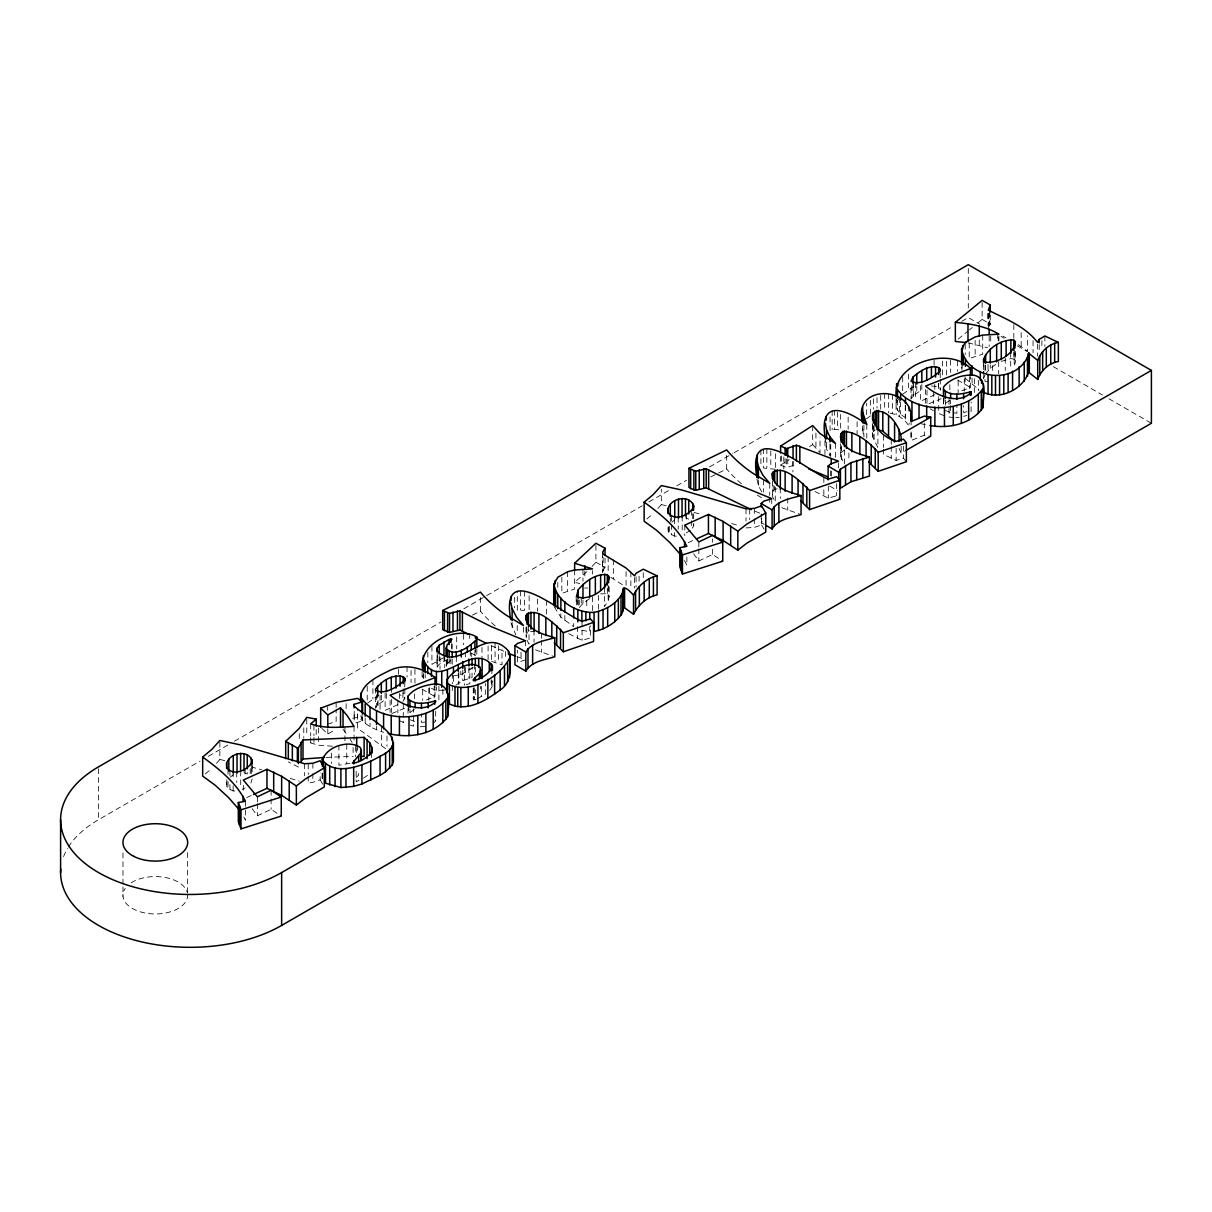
<?xml version="1.0" encoding="UTF-8"?>
<svg xmlns="http://www.w3.org/2000/svg" width="1212" height="1212" viewBox="0 0 1212 1212"><rect width="100%" height="100%" fill="white"/><g stroke="black" fill="none" stroke-linecap="round" stroke-linejoin="round"><path stroke-width="0.75" stroke-dasharray="5 3.75" d="M863.232 434.063L862.702 426.306M402.929 701.43L404.853 697.4L400.096 694.87M602.682 552.096L602.561 572.382L602.531 556.596M896.592 399.233C894.138 408.308 900.319 416.064 908.727 419.049M433.866 722.837L435.608 720.913L434.76 719.913M971.07 411.777L971.176 402.081M423.412 674.72L423.049 677.69L423.049 674.22M826.069 437.335L825.357 442.41L826.569 449.152L829.947 455.863L829.947 443.743M844.37 450.076L844.37 463.923L840.461 455.939L841.098 445.698M604.394 587.562L604.394 606.621L608.136 601.243L609.197 596.577L609.197 584.457M1015.429 351.328L1015.429 361.721L1014.247 366.236L1014.247 348.92M322.589 773.074L322.407 780.164L322.589 776.528M961.586 368.236L962.661 364.676M489.709 690.446L492.436 685.947L492.193 680.886M877.912 430.275L877.912 447.592L872.837 437.138L873.382 426.488M446.304 665.994L446.304 659.07L446.41 667.706L447.046 658.934M984.932 375.265L983.553 378.462L983.553 371.539M896.592 402.702L898.759 398.551M526.205 637.376L526.069 634.482L528.447 631.634L534.098 631.467M777.195 488.784L774.695 489.451L772.332 492.314L772.529 496.647L775.256 501.874L775.256 482.815M988.159 327.861L990.265 324.013L990.265 315.362M250.884 783.073L252.141 778.952M692.34 528.19L693.718 525.811L693.718 520.615M602.682 571.14L605.015 567.261L605.015 556.869M386.386 693.522L386.386 698.718L377.614 705.187L375.508 708.278L375.584 690.34M921.847 384.386L921.847 389.582L913.06 396.036L910.969 399.127L911.03 384.659M447.864 659.086L439.183 664.327L436.926 667.403L436.926 655.283M841.098 452.621L844.416 450.031M579.351 607.591L582.972 603.394L589.699 598.561M985.629 373.675L990.28 368.296L996.658 363.721M216.463 763.302L219.857 759.5L219.857 740.456M657.919 508.419L661.328 504.631L661.328 489.042M592.123 566.368L595.91 562.292L595.91 543.234M447.046 664.131L451.879 659.04M475.998 699.415L473.362 699.809L473.256 698.657L475.331 696.582L475.331 687.931M298.394 767.075L288.32 761.924M873.382 431.684L875.2 429.987M356.237 777.362L358.646 775.135L358.646 769.938M764.302 524.387L761.197 522.569L763.863 520.221M332.482 746.274L318.65 745.228L310.696 742.956L313.453 740.562M586.956 571.625L574.639 582.275L579.73 583.563M205.313 773.892L211.933 768.363M646.784 519.024L653.404 513.479M958.177 339.118L968.04 331.012M969.448 329.846L972.266 327.528M977.902 322.892L982.129 319.407L982.129 300.364M378.856 695.082L367.221 703.354L367.221 684.31M902.682 394.218L915.787 384.992M230.325 777.104L233.28 774.756M671.781 522.236L674.751 519.872M870.474 415.867L866.671 418.731L866.671 403.142M690.385 530.311L683.659 534.507M414.383 709.414L410.232 712.338L410.232 708.868M949.829 400.278L945.693 403.202L945.693 399.733M363.479 778.119L367.539 775.407M455.863 685.174L462.787 680.614L472.059 677.553L472.059 667.161M477.331 698.748L485.648 693.9L485.648 683.507M443.334 657.783L431.927 664.343L431.927 645.284M780.589 456.485L780.589 465.135L789.254 459.636M809.571 446.622L812.691 444.622L812.691 427.306M452.697 675.917L460.757 674.736L474.089 666.994M899.062 448.44L901.183 453.243L904.349 451.379M68.402 847.006A129.472 74.75 0 0 1 98.52 819.706L200.071 761.075M208.267 756.349L227.917 744.986M234.477 741.214L440.865 622.059M463.787 608.818L485.088 596.516M486.724 595.577L642.33 505.737M648.89 501.95L670.175 489.663M676.735 485.876L686.553 480.21M709.49 466.968L732.427 453.727M734.063 452.773L953.556 326.058M961.737 321.331L968.297 317.544L979.735 324.149M321.847 728.382L327.801 733.987L334.164 730.427M934.8 394.733L920.575 401.217L920.575 382.159M397.778 704.687L385.113 710.353L385.113 693.037M780.589 465.135L786.649 467.65L796.39 464.302M359.1 780.316L356.176 781.77L356.176 769.65M710.687 476.922L717.08 473.74M718.671 472.953L726.67 468.983L726.67 451.667M472.422 615.12L480.406 611.166L480.406 593.835M242.188 789.391L245.112 787.982M693.582 553.748L698.839 560.974L712.58 554.429L722.731 561.201M252.126 808.631L257.368 815.843L271.109 809.313L281.26 816.07M688.158 542.688L693.219 540.385M246.687 797.557L251.763 795.269M574.655 569.988L574.655 589.032L561.853 593.35L561.853 576.033M982.72 335.103L982.72 354.162L969.236 358.525L969.236 341.208M525.493 659.828L517.615 662.388L517.615 650.268M840.658 414.413L840.658 430.002L834.613 429.29L830.053 430.533L830.053 413.216M929.013 403.687L941.163 398.733M391.824 713.535L407.429 707.172M911.06 432.942L911.106 440.501L924.317 435.184L929.134 435.926M961.843 390.794L970.464 387.507L970.448 376.644M426.397 699.945L435.002 696.658L435.002 685.78M1001.279 361.388L1010.869 358.6L1013.808 359.055L1015.429 361.721M746.016 527.902L754.334 527.432L761.606 524.947L761.606 514.555M308.227 776.195L308.227 783.134L312.863 782.316L320.15 779.816L320.15 772.892M963.798 416.383L966.737 415.398M327.664 724.155L336.148 721.488L336.148 709.353M883.487 449.167L883.487 454.364L896.138 460.439L903.44 458.197L906.379 461.742M466.302 684.689L469.847 683.598L469.847 668.009M355.798 722.882L362.555 720.837L362.555 717.368M815.009 491.542L828.311 498.147L836.644 495.753L839.84 499.253M568.746 633.709L582.048 640.33L590.38 637.921L590.38 625.801M966.934 411.686L963.646 412.61L963.646 405.687M349.92 763.257L338.905 765.272L338.905 746.228M444.577 690.143L436.426 690.355L431.442 688.386M600.622 593.865L607.318 593.744L609.197 596.577M352.662 718.216L357.585 717.443L362.555 720.837M424.821 722.064L421.443 722.382L421.443 713.716M775.392 469.317L763.545 468.029L763.545 448.97M524.538 591.304L524.538 610.348L517.297 610.197L517.297 591.153M931.422 385.946L938.664 386.658L940.315 388.264L940.224 390.143L940.315 379.598M325.998 757.409L353.086 756.364M955.707 417.595L959.146 417.443M420.246 726.73L425.412 726.503M584.548 588.062L587.729 588.017M668.054 527.599L668.282 531.78L669.478 533.477L674.599 536.113L678.205 536.204M226.599 782.467L226.826 786.664L228.007 788.361L233.128 790.997L236.734 791.088M945.36 410.504L950.617 412.55L956.904 413.231L956.904 404.581M953.995 417.67L949.057 416.989L949.057 397.93M491.587 661.479L501.995 664.767L501.995 649.178M988.007 381.871L984.977 381.28L984.977 377.811M967.994 342.814L987.507 347.753M889.926 413.14C897.88 414.443 905.167 419.382 909.106 426.442L909.106 422.973M661.328 504.631L666.418 505.722M219.857 759.5L224.947 760.606M920.575 423.579L926.68 425.048M581.881 630.301L589.744 631.664L589.744 626.468M694.143 512.449L701.248 514.403M410.217 725.2L413.61 726.124L413.61 708.808M250.899 766.832L261.565 769.771M731.669 523.508L738.85 525.705M290.213 778.377L299.167 781.134M781.77 507.692L801.056 514.63M535.507 649.859L553.142 656.253M360.721 715.807C363.494 725.746 374.978 729.079 383.583 732.351M471.044 652.995L476.861 656.192M759.742 513.146L752.879 510.343M516.918 656.601L523.781 659.177M409.914 719.655L415.155 721.701M943.966 415.595L938.724 413.489L938.724 394.43M399.218 720.519L406.762 724.034M685.492 517.797L688.749 519.13M244.021 772.68L247.278 773.998L247.278 770.544M491.178 645.663L506.631 652.51M595.91 562.292L605.015 567.261M982.129 319.407L990.265 324.013M957.541 379.977L970.464 387.507M422.094 689.113L435.002 696.658M1002.778 336.118L1005.93 337.754M610.757 577.336L624.665 586.169M1000.991 336.421L1004.263 338.315M1017.338 345.859L1027.155 351.525M1053.304 366.63L1102.359 394.945M1108.889 398.718L1151.4 423.261M829.644 485.997L837.204 490.496M930.165 408.717L933.316 410.671M1018.231 344.647L1027.594 351.298L1027.594 335.709M757.258 495.072L761.939 497.996M554.293 606.97L560.868 617.241L573.715 626.634L573.715 621.438M965.403 378.508L978.948 389.613M385.628 748.668L357.434 728.17L357.434 709.126M812.691 444.622L820.024 452.637L820.024 437.047M343.026 729.306L347.268 734.79M492.193 684.356L491.148 682.917L491.148 675.993M350.177 739.35L352.101 742.395M761.606 524.947L764.923 530.644M320.15 779.816L322.634 784.103M526.962 640.133L529.008 644.042L529.008 630.179M756.939 479.134L758.394 485.497L762.03 492.648M511.055 622.907L515.782 634.815M684.538 560.52L686.871 565.368L686.871 556.702M243.854 817.009L245.415 820.236L245.415 801.193M480.149 686.28L480.8 688.825M693.612 524.084L693.718 525.811M1044.88 335.982L1044.88 346.374M1041.881 340.648L1041.881 349.298M1039.214 344.587L1039.214 353.253M1037.578 344.117L1037.578 356.237M1033.063 340.693L1033.063 352.813M1021.171 332.633L1021.171 346.496M1014.974 353.237L1014.974 360.161M1013.823 324.558L1013.823 338.421M1013.808 352.131L1013.808 359.055M1010.687 352.374L1010.687 367.963M1005.248 358.297L1005.248 370.417M998.915 335.891L998.915 341.087M998.673 361.646L998.673 373.766M998.264 337.178L998.264 340.633M997.703 333.315L997.703 340.239M992.673 365.524L992.673 372.448M990.719 335.936L990.719 344.602M990.28 364.827L990.28 368.296M989.856 311.408L989.856 326.998M989.25 312.847L989.25 324.967M989.159 336.163L989.159 346.556M988.31 313.62L988.31 325.74M988.159 313.999L988.159 326.119M988.007 364.554L988.007 373.22M987.931 313.393L987.931 322.044M985.629 365.009L985.629 371.948M984.977 365.691L984.977 370.887M983.826 361.07L983.826 369.721M983.826 371.463L983.826 378.386M983.553 364.615L983.553 369.811M979.266 339.905L979.266 345.102M978.342 380.265L978.342 390.658M975.145 340.39L975.145 355.98M974.357 378.735L974.357 394.324M972.069 377.992L972.069 384.931M969.661 376.584L969.661 388.704M968.297 268.458L968.297 308.106M965.207 344.117L965.207 354.51M965.055 376.796L965.055 383.734M964.252 379.023L964.252 391.143M961.98 366.933L961.98 370.402M958.147 380.856L958.147 392.976M957.541 360.918L957.541 371.311M950.617 400.43L950.617 403.899M950.617 405.626L950.617 412.55M950.39 360.267L950.39 372.387M949.829 384.689L949.829 391.612M946.496 361.297L946.496 375.159M945.36 400.112L945.36 405.308M943.966 396.536L943.966 405.202M943.542 399.096L943.542 404.293M943.421 398.142L943.421 405.066M942.481 361.07L942.481 374.917M940.224 372.811L940.224 378.008M938.664 383.204L938.664 386.658M938.376 383.628L938.376 390.567M934.8 384.34L934.8 389.537M934.088 360.252L934.088 365.448M933.316 391.612L933.316 403.748M926.998 390.143L927.013 403.293M925.544 389.507L925.544 403.369M924.317 423.064L924.317 435.184M916.772 385.931L916.772 392.855M915.514 382.916L915.514 400.248M913.515 382.674L913.515 398.263M913.06 385.643L913.06 396.036M911.848 385.492L911.848 397.612M911.106 421.458L911.106 424.927M911.106 431.851L911.106 440.501M908.364 374.114L908.364 389.703M905.485 405.308L905.485 417.428M905.258 405.399L905.258 420.988M903.44 446.077L903.44 458.197M902.682 376.902L902.682 392.491M901.183 446.319L901.183 453.243M900.622 401.899L900.622 414.019M899.516 397.536L899.516 416.595M898.759 381.235L898.759 388.158M897.531 400.051L897.531 410.429M896.092 395.839L896.092 414.898M896.138 448.319L896.138 460.439M892.471 394.612L892.471 413.656M891.259 439.486L891.259 444.683M891.259 446.425L891.259 458.545M888.654 393.839L888.654 412.883M884.654 393.521L884.654 409.111M883.487 435.32L883.487 447.44M880.7 395.4L880.7 409.247M877.018 397.718L877.018 408.111M874.11 425.306L874.11 440.895M873.61 398.778L873.61 409.171M872.837 425.003L872.837 437.138M872.595 423.67L872.595 434.063M870.474 400.278L870.474 414.14M866.807 424.458L866.807 438.305M863.914 424.957L863.914 437.077M862.55 425.836L862.55 431.033M857.096 421.7L857.096 433.82M848.9 453.015L848.9 459.954M848.142 417.079L848.142 429.2M841.552 445.849L841.552 459.696M840.461 443.804L840.461 455.939M838.431 462.954L838.431 468.15M837.462 412.08L837.462 429.412M836.644 483.618L836.644 495.753M835.507 443.486L835.507 457.348M834.613 410.247L834.613 429.29M832.159 410.626L832.159 429.669M831.22 471.12L831.22 476.316M830.72 444.471L830.72 456.591M830.781 470.801L830.781 475.998M828.311 486.027L828.311 498.147M826.569 442.228L826.569 449.152M824.948 440.835L824.948 454.682M823.842 477.513L823.842 482.709M823.842 489.648L823.842 496.572M815.934 433.108L815.934 448.698M793.057 461.378L793.057 464.847M792.89 461.605L792.89 471.983M787.755 458.863L787.755 467.529M787.755 498.102L787.755 510.222M786.649 459L786.649 467.65M785.088 458.636L785.088 467.302M783.8 456.894L783.8 469.029M781.452 455.985L781.452 464.65M780.27 487.997L780.27 498.39M775.392 453.727L775.392 467.574M774.695 485.997L774.695 489.451M773.195 485.497L773.195 490.693M772.529 481.058L772.529 494.92M771.741 498.602L771.741 503.798M770.802 450.849L770.802 468.18M769.726 483.33L769.726 495.466M769.726 497.193L769.726 502.389M766.848 448.698L766.848 467.741M763.484 479.922L763.484 492.057M761.197 513.903L761.197 522.569M760.909 449.955L760.909 467.287M758.394 480.3L758.394 485.497M754.334 508.373L754.334 517.039M754.334 518.766L754.334 527.432M749.698 509.207L749.698 519.6M746.016 508.843L746.016 520.978M712.58 538.84L712.58 542.309M712.58 549.233L712.58 554.429M698.839 541.915L698.839 547.112M698.839 548.854L698.839 560.974M693.718 513.676L693.612 518.887M692.749 513.736L692.749 518.918M691.658 510.328L691.658 518.994M691.658 520.721L691.658 529.386M686.583 514.055L686.583 520.993M684.765 525.16L684.765 535.553M682.189 516.16L682.189 533.477M678.205 517.16L678.205 529.28M674.599 518.797L674.599 523.993M674.599 532.644L674.599 536.113M671.387 515.873L671.387 522.796M671.387 524.538L671.387 534.931M670.312 518.206L670.312 521.675M669.478 526.553L669.478 533.477M668.282 526.584L668.282 531.78M643.254 572.655L643.254 579.594M639.088 576.215L639.088 583.139M636.073 576.76L636.073 587.153M634.527 577.563L634.527 587.956M630.846 572.003L630.846 589.32M626.074 571.503L626.074 587.093M613.348 559.717L613.348 578.76M608.621 586.275L608.621 594.94M608.166 556.869L608.166 572.458M608.136 585.654L608.136 601.243M607.318 588.547L607.318 593.744M603.137 557.565L603.137 573.155M598.577 595.456L598.577 609.318M592.592 596.774L592.592 610.636M592.516 570.625L592.516 574.094M586.744 600.682L586.744 609.348M584.835 570.988L584.835 577.912M582.957 569.034L582.957 581.169M582.972 599.925L582.972 603.394M582.048 621.271L582.048 640.33M581.245 598.273L581.245 606.939M579.23 599.895L579.23 606.833M578.154 600.319L578.154 605.515M577.685 599.364L577.685 606.288M577.594 626.619L577.594 638.739M576.503 599.91L576.503 606.848M576.185 596.501L576.185 605.167M567.625 571.746L567.625 590.789M564.853 615.469L564.853 620.665M560.868 613.772L560.868 617.241M557.808 582.411L557.808 591.062M546.642 600.304L546.642 615.893M541.506 633.346L541.506 638.542M541.506 640.269L541.506 652.389M537.537 599.076L537.537 611.196M534.022 630.179L534.022 642.299M529.144 595.895L529.144 609.757M528.447 626.437L528.447 631.634M526.932 627.68L526.932 632.876M526.281 626.695L526.281 637.088M526.069 627.558L526.069 634.482M525.493 640.769L525.493 647.693M523.478 627.24L523.478 635.906M521.039 652.253L521.039 660.904M520.599 590.865L520.599 609.924M517.236 625.559L517.236 634.224M514.645 597.334L514.645 607.727M512.131 622.483L512.131 627.68M505.51 651.495L505.51 660.146M498.541 645.754L498.541 663.07M495.072 642.921L495.072 661.979M491.875 668.63L491.875 673.827M491.875 680.75L491.875 687.674M491.587 645.89L491.587 659.737M488.088 645.981L488.088 659.843M481.997 647.45L481.997 657.843M481.315 686.325L481.315 696.718M476.861 649.268L476.801 656.556M475.362 647.132L475.362 655.798M475.331 667.054L475.331 673.993M474.922 650.374L474.922 655.571M474.422 664.191L474.422 674.584M474.346 687.78L474.346 699.9M473.362 687.689L473.362 699.809M473.256 688.264L473.256 698.657M471.256 653.238L471.256 656.707M470.271 650.359L470.271 655.556M469.68 633.452L469.68 642.118M468.877 667.721L468.877 678.114M465.347 653.495L465.347 656.965M465.347 667.357L465.347 672.554M464.529 666.176L464.529 685.219M463.348 634.315L463.348 644.708M462.787 670.221L462.787 680.614M460.757 671.266L460.757 674.736M458.818 672.463L458.818 684.583M458.287 673.19L458.287 683.583M456.682 636.83L456.682 648.95M456.379 656.813L456.257 662.267M453.455 676.357L453.455 683.295M452.212 659.298L452.212 664.494M452.303 673.402L452.303 683.795M452.303 685.522L452.303 692.446M451.97 644.375L451.97 649.571M451.879 643.451L451.879 650.374M450.864 658.616L450.864 665.539M449.167 658.48L449.167 667.145M447.364 658.843L447.364 665.782M444.743 655.601L444.743 667.736M443.986 657.51L443.986 660.979M442.88 689.416L442.88 698.067M440.017 657.101L440.017 669.221M439.183 655.677L439.183 664.327M438.895 686.143L438.895 703.46M437.259 655.692L437.259 660.888M437.199 652.859L437.199 668.448M436.426 686.886L436.426 690.355M435.714 711.232L435.608 720.913M434.199 685.719L434.199 697.854M429.609 687.674L429.609 692.87M428.806 688.158L428.806 700.294M427.836 652.207L427.836 662.6M425.215 674.569L425.215 678.038M423.655 673.599L423.655 678.796M422.685 689.992L422.685 700.385M422.094 671.796L422.094 680.447M414.943 669.403L414.943 683.265M414.383 693.825L414.383 700.763M411.05 670.448L411.05 682.568M409.914 709.262L409.914 712.717M408.52 705.687L408.52 714.338M408.096 708.232L407.974 714.201M407.035 666.736L407.035 677.129M404.763 681.962L404.763 687.159M404.853 688.749L404.763 699.279M403.202 688.87L403.202 695.809M403.263 703.581L403.263 722.625M402.929 692.779L402.929 699.703M399.339 693.476L399.339 698.673M398.627 669.403L398.627 674.599M397.854 700.763L397.854 712.883M391.537 688.886L391.537 692.355M391.537 699.279L391.567 712.444M390.097 700.385L390.097 712.505M386.992 735.942L386.992 746.334M381.538 726.23L381.538 745.274M381.325 695.067L381.325 701.99M380.068 695.521L380.068 709.384M378.053 691.825L378.053 709.141M377.614 693.052L377.614 705.187M376.387 694.627L376.387 706.747M376.523 726.336L376.523 729.806M372.902 679.78L372.902 698.839M371.463 752.485L371.463 757.682M370.024 723.11L370.024 726.564M365.176 717.974L365.176 723.17M362.07 714.383L362.07 719.58M357.585 713.974L357.585 717.443M357.525 745.335L357.525 752.258M356.692 747.592L356.692 752.788M355.555 746.259L355.555 756.652M354.222 719.867L354.222 711.202L354.101 719.943M354.04 726.382L354.04 741.971M353.101 747.546L353.101 756.212M346.753 744.335L346.753 763.393M346.117 703.657L346.117 710.58M344.935 727.185L344.935 734.108M344.935 735.835L344.935 742.774M336.148 702.43L336.148 707.626M331.406 753.122L331.406 763.515M327.664 706.838L327.664 710.293M327.801 728.791L327.801 733.987M322.089 773.226L322.089 778.422M318.65 727.912L318.65 745.228M316.211 729.503L316.211 736.426M313.938 725.185L313.938 735.578M313.938 737.32L313.938 744.244M312.863 763.257L312.863 771.923M312.863 773.65L312.863 782.316M310.696 723.897L310.696 736.017M310.696 737.76L310.696 742.956M308.227 764.075L308.227 774.468M306.757 719.08L306.757 736.396M304.56 763.727L304.56 775.847M303.788 727.806L303.788 738.199M299.288 733.563L299.288 740.487M271.109 790.254L271.109 797.178M271.109 798.92L271.109 809.313M257.368 796.799L257.368 801.996M257.368 803.723L257.368 815.843M252.247 763.363L252.247 772.029M252.141 766.832L252.141 772.029M251.278 768.605L251.278 773.801M250.202 768.666L250.202 773.862M245.112 768.938L245.112 777.604M243.309 785.24L243.309 792.163M240.733 771.029L240.733 788.361M236.734 772.029L236.734 782.422M233.128 771.938L233.128 778.877M233.128 785.8L233.128 790.997M229.932 770.756L229.932 775.953M229.932 784.603L229.932 789.8M228.007 769.302L228.007 774.498M228.007 781.437L228.007 788.361M226.826 779.725L226.826 786.664M187.618 852.627L187.618 892.259M122.988 852.96L122.988 885.063M122.988 886.942L122.988 896.38M98.52 768.726L98.52 819.706M187.618 894.153A32.376 18.695 0 0 1 150.197 913.727A32.376 18.695 0 0 1 125.2 888.396M131.093 882.866A32.376 18.695 0 0 1 164.544 877.352A32.376 18.695 0 0 1 187.315 892.532M63.569 856.657A129.472 74.75 0 0 1 67.463 848.552M741.517 483.785A186.875 107.898 0 0 1 726.67 468.983M495.253 625.953A186.875 107.898 0 0 1 480.406 611.151"/><path stroke-width="1.5" d="M862.55 422.367C851.839 382.75 916.09 385.628 911.106 421.458L924.317 416.125L930.74 417.125L930.74 436.184L905.925 450.44M423.049 670.766C415.837 643.966 457.394 624.65 476.861 637.133L476.801 639.224C470.059 646.238 454.909 657.964 446.41 648.647L447.046 645.072L451.97 639.178L449.167 639.406L439.183 645.284L436.926 648.344L436.926 651.814M388.173 733.457C408.762 738.729 434.578 735.078 447.592 716.731C448.894 704.99 451.924 682.977 434.199 683.992C424.761 685.219 414.08 688.249 408.096 696.112L407.974 698.627C415.246 705.808 426.912 703.081 435.714 700.839L435.608 701.869C422.67 714.171 401.702 705.02 390.097 695.188L435.002 677.599C422.912 667.509 404.702 663.267 389.734 670.448C377.371 676.735 358.085 684.886 360.721 701.945M943.421 396.4L943.542 386.961C950.678 378.341 963.313 374.16 974.357 375.265C988.386 378.977 982.826 396.945 983.038 407.58C971.509 424.018 948.89 428.927 929.952 425.503M404.853 678.356L404.763 680.22C397.581 686.522 385.143 695.249 375.584 690.34L375.508 689.219C381.447 681.023 392.824 673.766 403.202 676.75L404.853 678.356L404.853 681.811M510.691 619.574C499.814 557.778 561.883 614.151 582.048 621.271L590.38 618.877L593.577 622.377L593.577 641.436L563.338 651.768L554.278 642.814M480.8 678.432L480.149 667.236C469.241 659.177 453.182 670.584 446.758 680.023L447.046 682.644L449.394 684.81L449.394 703.869C466.787 712.459 486.3 700.339 500.162 690.022C511.07 683.007 510.631 669.948 509.585 658.449C510.661 654.404 508.737 650.465 505.51 648.026C482.77 627.604 459.787 672.342 437.199 651.132L436.926 648.344M509.585 677.493L509.873 654.586M756.939 477.407C746.062 415.595 808.131 471.983 828.311 479.104L836.644 476.695L839.84 480.21L839.84 499.253L809.586 509.601L800.526 500.647M757.076 477.361L757.348 454.742M447.592 716.731L447.985 693.597M983.038 407.58L983.447 384.446M896.183 396.263C892.259 363.13 949.208 345.844 970.464 368.463L925.544 386.037C937.164 395.885 958.131 405.035 971.07 392.718L971.176 391.703C962.358 393.945 950.693 396.672 943.421 389.476M298.016 762.227L298.016 748.365L303 739.956L364.115 737.366L369.781 742.865L372.008 747.865L371.463 752.485C366.675 757.697 359.631 762.787 352.404 763.166L360.797 752.91L361.327 750.061L360.237 747.531C348.223 738.532 321.104 748.243 322.089 764.575M825.357 438.956C818.312 398.718 844.734 408.353 866.807 424.458L862.55 411.974M901.183 441.123C902.395 428.76 886.502 405.535 873.382 412.625C870.913 425.867 884.184 438.077 896.138 441.38L903.44 439.153L906.379 442.698L906.379 461.742L878.185 471.332L878.185 452.288C869.337 442.471 856.475 431.336 842.84 431.487L841.098 433.578L840.461 436.881C843.173 450.303 858.232 453.606 869.398 457.03L869.398 476.089L850.93 481.785L840.446 488.224L840.446 469.18L850.93 462.726L869.398 457.03M622.71 592.365C617.711 603.424 605.576 610.03 594.062 612.378L594.062 631.437C604.591 629.528 614.575 623.544 621.014 614.999C627.558 606.939 614.439 573.912 633.543 595.183L633.543 614.242L623.604 607.136L623.604 588.078M622.71 611.409L623.604 607.136M1027.473 376.417L1027.473 357.358L1028.534 353.071L1037.714 360.403L1037.714 379.447L1028.534 372.114C1023.034 389.643 998.536 401.551 981.871 391.234M961.586 364.782L961.586 349.192L965.207 342.39L975.145 336.921L982.72 335.103L998.915 334.164C985.871 326.18 970.357 323.695 955.359 322.392L955.359 341.451L966.191 342.617M423.049 658.631C437.85 695.294 470.665 639.663 492.193 665.297L492.436 666.888C489.148 674.008 480.785 679.129 473.362 680.765L473.256 679.614L479.361 673.478L480.8 669.781M554.202 605.667L554.035 584.017L557.808 577.215L567.625 571.746L574.655 569.988L592.516 568.898L574.639 563.232L574.639 570.155M322.089 759.379C334.724 777.528 364.827 765.105 380.053 756.303C416.307 739.153 365.918 718.216 354.222 706.005L354.101 704.354L362.555 701.778L362.555 713.898M325.513 764.151L325.513 783.194L340.89 787.542L353.677 786.406L361.933 783.952L380.053 775.347L385.598 771.786L392.264 764.999L393.415 761.757L393.415 742.698M578.154 589.926L576.503 596.455C588.274 601.652 606.864 590.153 609.197 577.533L607.318 574.685C595.971 573.382 584.972 581.487 578.154 589.926L578.154 598.592M983.553 359.419C988.053 347.799 1001.46 339.299 1013.808 340.011L1015.429 342.678C1012.717 355.464 997.203 363.342 984.977 362.221L983.553 359.419L983.553 362.873M1037.714 360.403C1040.926 351.48 1048.85 343.92 1058.364 342.42L1058.364 361.479C1048.85 362.979 1040.926 370.539 1037.714 379.447M449.394 684.81C471.301 693.931 498.723 677.69 509.585 658.449M633.543 595.183C638.133 586.002 646.829 577.927 657.101 575.867L657.101 594.91C646.829 596.986 638.133 605.046 633.543 614.242M226.599 763.424C229.629 752.334 249.581 749.046 252.247 761.636C248.233 769.893 233.31 776.862 226.826 767.605L226.599 763.424L226.599 768.62M526.069 620.635L526.069 615.438C536.446 605.121 555.596 625.059 563.338 632.725L563.338 651.768M668.054 508.54C671.084 497.45 691.052 494.163 693.718 506.752C689.704 515.024 674.766 521.978 668.282 512.721L668.054 508.54L668.054 513.736M772.332 478.452L772.332 473.256C782.694 462.939 801.844 482.891 809.586 490.557L809.586 509.601M838.719 480.997L838.719 472.347L840.446 469.18M1058.364 342.42L1044.88 335.982L1039.214 339.39L1037.578 342.39C1025.231 326.346 1005.581 318.968 988.31 310.151L990.265 304.969L982.129 300.364L955.359 322.392M574.639 563.232L595.91 543.234L605.015 548.203L602.682 552.096L603.137 554.096L626.074 568.034L634.527 575.836L636.073 573.291L643.254 569.201L657.101 575.867M360.721 696.748C376.962 723.412 429.699 723.291 447.592 697.673M896.183 387.613C912.409 414.262 965.161 414.14 983.038 388.537M525.841 671.13L525.841 652.071C531.704 642.299 544.749 640.663 554.793 637.754L554.793 656.813C544.749 659.707 531.704 661.358 525.841 671.13L514.933 664.737L514.933 645.693L517.615 643.345L525.493 640.769L491.178 626.604L459.924 610.924L449.516 613.423L442.683 610.469L480.406 592.107A186.875 107.898 0 0 0 506.328 615.257L523.478 625.513L516.509 617.196L512.131 608.621L510.691 602.258M772.089 528.947L772.089 509.904C777.952 500.132 790.997 498.496 801.056 495.587L801.056 514.63C790.997 517.539 777.952 519.19 772.089 528.947L765.863 525.296M913.06 376.993L911.03 381.204C920.59 386.113 933.028 377.371 940.224 371.084L940.315 369.205L938.664 367.615C929.286 364.494 919.878 371.13 913.06 376.993L913.06 383.916M961.586 349.192C967.585 379.265 1013.459 385.446 1027.473 357.358M303 739.956L303 759.015L301.076 761.469L301.076 742.426M285.684 758.667L285.684 741.35L299.288 728.367L306.757 717.352L316.211 719.11L316.211 726.033M761.197 506.98L761.197 503.51L763.863 501.162L771.741 498.602L737.426 484.436L706.187 468.756L695.764 471.241L688.931 468.302L726.67 449.94A186.875 107.898 0 0 0 752.591 473.089L769.726 483.33L762.772 475.028L758.394 466.453L756.939 460.09M316.211 719.11L310.696 723.897C324.437 728.791 339.724 727.306 354.04 726.382L347.268 715.731L340.527 707.808L327.801 714.928L327.801 727.064M239.491 810.01L228.598 797.632L215.13 785.179L202.677 776.104L202.677 757.061L211.933 749.304L219.857 740.456L240.234 744.85L304.56 763.727L312.863 763.257L320.15 760.772L324.286 767.908L324.286 786.952L305.348 798.057L296.364 805.056L281.638 795.36L266.973 788.361L253.444 794.496M680.962 555.141L670.069 542.749L656.601 530.295L644.133 521.236L644.133 502.177L653.404 494.42L661.328 485.573L681.705 489.981L746.016 508.843L754.334 508.373L761.606 505.889L765.757 513.024L765.757 532.083L746.804 543.188L737.835 550.172L723.11 540.491L708.444 533.492L696.612 538.855M828.129 479.891L828.129 466.044L830.781 463.878L838.431 461.211L796.39 445.243L786.649 448.607L780.589 446.092L780.589 453.015M296.364 805.056L296.364 785.997L305.348 779.013L324.286 767.908M737.835 550.172L737.835 531.129L746.804 524.129L765.757 513.024M901.183 434.184L930.74 417.125M780.589 446.092L812.691 425.579L820.024 433.578L835.507 443.486L829.947 436.82L826.569 430.108L825.357 423.367M1151.4 370.402L968.297 264.686L98.52 766.848A129.472 74.75 0 0 0 98.52 872.564A129.472 74.75 0 0 0 281.638 872.564L1151.4 370.402L1151.4 423.261L281.638 925.423A129.472 74.75 0 0 1 137.714 940.921A129.472 74.75 0 0 1 60.752 869.019M737.835 531.129L723.11 521.433L708.444 514.433L684.765 525.16L698.839 541.915L712.58 535.386L722.731 542.143L722.731 561.201L682.462 574.018L679.78 566.731L679.78 547.673L686.871 546.309C677.675 527.705 660.616 514.146 644.133 502.177M296.364 785.997L281.638 776.316L266.973 769.317L243.309 780.043L257.368 796.799L271.109 790.254L281.26 797.026L281.26 816.07L240.991 828.887L238.325 821.6L238.325 802.556L245.415 801.193C236.204 782.588 219.145 769.029 202.677 757.061M320.665 727.245L320.665 708.202L336.148 702.43L357.585 698.385L362.555 701.778M688.931 468.302L688.931 487.345L690.673 488.542L695.764 490.299L706.187 487.8L751.167 509.57M442.683 610.469L442.683 629.513L449.516 632.467L459.924 629.982L468.741 634.406M682.462 574.018L682.462 554.96L722.731 542.143M240.991 828.887L240.991 809.843L281.26 797.026M809.586 490.557L839.84 480.21M563.338 632.725L593.577 622.377M878.185 452.288L906.379 442.698M303 759.015L324.18 757.5M554.035 584.017C556.429 601.455 577.336 613.242 594.062 612.378M876.761 429.427L882.806 431.048L893.38 440.744M360.403 756.333L364.115 756.424L364.115 737.366M285.684 741.35L298.016 748.365M801.056 495.587C789.769 492.148 772.029 488.224 772.332 473.256M554.793 637.754C543.521 634.315 525.781 630.391 526.069 615.438M827.675 476.74L808.51 468.862M510.055 654.025L515.206 655.965M475.104 637.83L486.36 643.314M761.197 503.51L772.089 509.904M514.933 645.693L525.841 652.071M828.129 466.044L838.719 472.347M868.656 461.984L878.185 471.332M320.665 708.202L327.801 714.928M982.159 400.384L983.447 403.505M679.78 547.673L682.462 554.96M238.325 802.556L240.991 809.843M1054.667 343.193L1054.667 362.252M1050.743 345.011L1050.743 364.055M1046.304 348.056L1046.304 367.115M1042.653 351.647L1042.653 370.69M1039.79 355.752L1039.79 374.811M1039.214 339.39L1039.214 342.86M1029.291 353.116L1029.291 372.175M1028.534 353.071L1028.534 372.114M1024.231 362.055L1024.231 381.113M1019.14 366.781L1019.14 385.84M1014.974 341.102L1014.974 348.041M1013.808 340.011L1013.808 350.404M1012.565 371.175L1012.565 390.219M1010.869 339.557L1010.869 353.404M1008.111 373.432L1008.111 392.491M1006.111 340.542L1006.111 356.131M1003.794 375.038L1003.794 394.082M1001.279 342.329L1001.279 359.646M999.582 375.962L999.582 395.006M996.658 344.662L996.658 361.994M995.491 376.22L995.491 395.263M991.825 375.856L991.825 394.915M990.265 304.969L990.265 311.893M990.28 349.253L990.28 363.1M989.159 329.225L989.159 334.421M988.068 374.962L988.068 394.006M985.629 354.616L985.629 363.282M981.523 379.78L981.523 383.25M981.281 391.385L981.281 410.429M980.311 371.493L980.311 380.144M979.266 326.043L979.266 336.436M978.296 394.4L978.296 413.459M972.069 365.873L972.069 374.538M971.176 391.703L971.176 395.157M970.448 367.978L970.464 375.387M970.221 391.718L970.221 395.173M968.661 401.02L968.661 420.064M967.994 323.771L967.994 341.087M965.403 359.449L965.403 366.372M963.646 393.567L963.646 398.763M963.282 356.252L963.282 364.918M962.661 345.617L962.661 349.086M961.98 353.071L961.98 363.464M961.343 404.399L961.343 423.458M956.904 394.188L956.904 399.384M953.268 406.55L953.268 425.609M950.617 393.506L950.617 398.703M945.36 391.461L945.36 398.384M944.451 407.474L944.451 426.518M938.664 367.615L938.664 374.538M935.558 366.675L935.558 377.068M934.876 407.141L934.876 426.185M931.422 366.888L931.422 377.28M926.71 368.19L926.71 380.31M926.68 405.99L926.68 418.125M921.847 370.524L921.847 382.644M919.044 404.157L919.044 418.004M916.772 373.796L916.772 384.189M911.969 401.611L911.969 420.67M911.06 413.898L911.06 420.822M909.106 407.383L909.106 410.853M905.485 398.369L905.485 403.566M900.622 394.976L900.622 400.172M899.062 429.396L899.062 441.516M897.531 391.385L897.531 398.309M896.592 383.643L896.592 387.113M894.577 423.018L894.577 442.077M888.547 416.383L888.547 435.426M882.806 412.004L882.806 431.048M878.548 410.368L878.548 429.427M876.761 410.383L876.761 427.7M875.2 410.929L875.2 424.791M875.261 448.591L875.261 467.65M873.382 412.625L873.382 423.018M872.595 415.019L872.595 420.216M871.216 444.849L871.216 463.893M866.08 441.017L866.08 456.606M863.914 418.019L863.914 423.215M862.702 407.262L862.702 422.852M862.868 458.484L862.868 477.543M859.853 437.138L859.853 454.455M856.702 460.393L856.702 479.437M851.854 432.76L851.854 451.818M850.93 462.726L850.93 481.785M846.446 431.033L846.446 448.349M845.537 465.514L845.537 484.558M844.416 430.987L844.416 446.577M842.84 431.487L842.84 443.622M841.098 433.578L841.098 442.228M831.22 459L831.22 464.196M829.947 436.82L829.947 442.016M826.569 430.108L826.569 438.774M826.311 416.595L826.311 420.049M806.813 487.012L806.813 506.071M802.98 483.421L802.98 502.48M799.844 446.107L799.844 463.423M798.072 479.77L798.072 495.344M796.39 445.243L796.39 460.833M793.057 445.789L793.057 457.909M792.103 476.043L792.103 493.36M787.755 448.47L787.755 457.136M786.649 448.607L786.649 455.53M785.088 448.258L785.088 455.182M785.149 472.271L785.149 491.33M780.346 470.256L780.346 489.3M778.877 503.147L778.877 522.19M777.195 469.741L777.195 485.33M774.695 470.407L774.695 482.527M774.241 506.525L774.241 525.584M773.195 471.65L773.195 480.3M758.394 466.453L758.394 478.573M730.684 526.099L730.684 545.158M723.11 521.433L723.11 540.491M715.156 517.206L715.156 536.265M708.641 469.756L708.641 488.815M708.444 514.433L708.444 533.492M706.187 468.756L706.187 487.8M703.733 468.574L703.733 487.633M699.248 469.877L699.248 488.936M695.764 471.241L695.764 490.299M693.87 471.044L693.87 490.087M693.612 505.025L693.612 510.222M692.749 503.344L692.749 510.267M690.673 469.483L690.673 488.542M688.749 500.071L688.749 513.933M685.492 498.753L685.492 516.07M684.538 541.461L684.538 546.657M682.068 498.435L682.068 517.479M680.992 550.884L680.992 569.943M678.493 499.117L678.493 518.175M674.751 500.829L674.751 518.145M670.312 504.359L670.312 516.479M653.419 576.67L653.419 595.713M649.284 578.609L649.284 597.668M644.163 582.124L644.163 601.167M639.345 586.593L639.345 605.636M635.558 591.214L635.558 610.257M624.589 588.365L624.589 607.424M623.438 588.608L623.438 607.651M621.014 595.94L621.014 614.999M618.362 599.364L618.362 618.408M614.742 602.606L614.742 621.665M608.621 575.882L608.621 582.805M607.667 607.454L607.667 626.498M607.318 574.685L607.318 585.078M605.015 548.203L605.015 555.141M604.667 574.155L604.667 588.017M603.031 609.803L603.031 628.846M600.622 574.806L600.622 590.395M598.501 611.439L598.501 630.498M595.365 576.639L595.365 593.956M589.699 579.518L589.699 596.834M589.744 612.605L589.744 619.544M585.85 612.212L585.85 620.877M584.835 565.792L584.835 569.261M582.972 584.335L582.972 598.198M581.881 611.242L581.881 621.635M577.836 609.697L577.836 621.832M573.715 607.576L573.715 617.968M564.853 601.622L564.853 612.015M560.868 598.183L560.868 610.303M560.565 629.195L560.565 648.238M557.778 594.759L557.778 608.621M556.732 625.604L556.732 644.648M555.596 591.335L555.596 606.924M555.217 580.442L555.217 583.911M554.293 587.926L554.293 605.242M551.824 621.938L551.824 637.527M545.839 618.211L545.839 635.527M538.901 614.454L538.901 633.497M534.098 612.424L534.098 631.467M532.629 645.314L532.629 664.373M530.947 611.908L530.947 629.225M528.447 612.575L528.447 626.437M527.993 648.708L527.993 667.751M526.932 613.817L526.932 624.21M512.131 608.621L512.131 620.741M511.1 596.91L511.1 600.379M508.51 651.117L508.51 654.586M507.646 662.691L507.646 681.735M504.495 666.812L504.495 685.871M500.162 670.978L500.162 690.022M494.617 675.175L494.617 694.218M492.436 666.888L492.436 670.357M492.193 665.297L492.193 668.766M491.148 663.858L491.148 670.797M489.284 662.585L489.284 671.236M487.86 679.402L487.86 698.46M482.134 659.57L482.134 678.629M479.361 673.478L479.361 678.675M478.695 658.752L478.695 667.418M477.922 684.235L477.922 703.278M476.861 637.133L476.801 647.89M475.331 658.404L475.331 665.327M475.331 677.538L475.331 681.008M474.922 641.709L474.922 648.632M472.059 658.495L472.059 665.433M471.256 644.572L471.256 649.768M468.877 659.055L468.877 665.994M468.271 687.083L468.271 706.126M467.332 646.95L467.332 652.147M462.787 661.555L462.787 668.494M462.393 611.924L462.393 630.982M461.287 650.071L461.287 656.995M460.863 687.886L460.863 706.929M459.924 610.924L459.924 629.982M458.287 664.54L458.287 671.463M457.742 687.689L457.742 706.732M457.469 610.757L457.469 629.801M456.257 651.874L456.257 657.071M454.985 687.098L454.985 706.141M453.455 667.706L453.455 672.902M452.985 612.06L452.985 631.104M452.212 652.374L452.212 657.571M450.864 638.997L450.864 642.466M449.516 613.423L449.516 632.467M449.167 639.406L449.167 644.602M449.167 651.556L449.167 656.752M447.607 613.211L447.607 632.255M447.364 650.193L447.364 657.116M447.425 670.494L447.425 689.537M447.046 682.644L447.046 693.037M446.758 680.023L446.758 692.143M446.41 648.647L446.41 655.586L446.304 646.95M445.819 700.521L445.819 719.58M444.41 611.666L444.41 630.71M443.986 641.921L443.986 655.783M442.834 703.551L442.834 722.594M441.744 671.69L441.744 687.28M439.183 645.284L439.183 653.935M436.426 671.312L436.426 685.159M435.002 677.129L435.002 684.522M434.76 700.854L434.76 704.323M433.199 710.156L433.199 729.215M431.442 669.327L431.442 676.251M428.184 702.702L428.184 707.899M427.745 666.767L427.745 673.69M425.882 713.55L425.882 732.593M425.215 664.176L425.215 672.842M423.655 661.464L423.655 671.857M423.412 655.677L423.412 671.266M421.443 703.324L421.443 708.52M417.807 715.701L417.807 734.745M415.155 702.642L415.155 707.838M409.914 700.597L409.914 707.52M408.989 716.61L408.989 735.654M408.096 696.112L408.096 706.505M403.202 676.75L403.202 683.674M400.096 675.826L400.096 686.219M399.43 716.277L399.43 735.336M395.96 676.038L395.96 688.158M392.097 737.244L392.097 740.714M392.264 745.941L392.264 764.999M391.249 677.341L391.249 689.461M391.218 715.141L391.218 734.184M389.658 749.289L389.658 768.332M386.386 679.659L386.386 691.794M385.598 752.743L385.598 771.786M383.583 713.292L383.583 728.882M381.325 682.947L381.325 693.34M380.053 756.303L380.053 775.347M377.614 686.128L377.614 693.052M376.523 710.762L376.523 724.609M372.008 747.865L372.008 753.061M370.72 761.227L370.72 780.27M370.024 707.52L370.024 719.64M369.781 742.865L369.781 755M367.084 739.638L367.084 758.697M365.176 704.111L365.176 716.247M362.07 700.521L362.07 712.656M361.933 764.908L361.933 783.952M361.327 750.061L361.327 760.454M361.131 692.794L361.131 701.445M360.797 752.91L360.797 759.833M358.646 756.091L358.646 761.287M356.692 737.199L356.692 745.865M354.101 704.354L354.101 707.823M353.828 760.53L353.828 763.984M353.677 767.347L353.677 786.406M345.95 768.559L345.95 787.603M343.026 710.262L343.026 727.579M340.89 768.484L340.89 787.542M340.527 707.808L340.527 726.852M335.088 767.544L335.088 786.603M329.709 766.045L329.709 785.088M323.559 762.712L323.559 767.908M322.589 757.485L322.407 766.317M298.394 748.016L298.394 763.605M297.364 748.183L297.364 762.045M292.35 745.244L292.35 760.833M289.214 780.982L289.214 800.026M288.32 742.865L288.32 758.454M281.638 776.316L281.638 795.36M281.638 872.564L281.638 925.423M273.685 772.089L273.685 791.133M266.973 769.317L266.973 788.361M252.141 759.909L252.141 763.363M251.278 758.212L251.278 765.151M247.278 754.955L247.278 768.817M244.021 753.622L244.021 770.953M243.067 796.345L243.067 801.541M240.612 753.303L240.612 770.635M239.521 805.768L239.521 824.811M237.022 754L237.022 773.059M233.28 755.697L233.28 773.029M228.841 759.227L228.841 771.362M60.6 819.706L60.6 872.564M133.82 856.384A32.376 18.695 0 0 0 187.012 846.158A32.376 18.695 0 0 0 145.076 824.675A32.376 18.695 0 0 0 133.82 856.384"/></g></svg>
